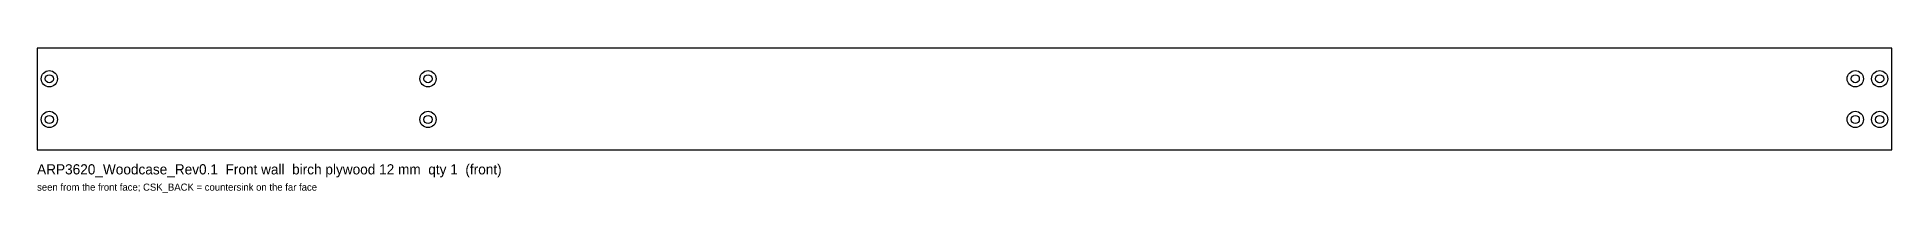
# Model space of a CAD drawing. Header units: millimetres. Extents: x 0 to 911, y -21 to 50.
import ezdxf

# ---------------------------------------------------------------- set-up
doc = ezdxf.new("R2010")
doc.units = ezdxf.units.MM
for name, color, linetype in [('CSK_FRONT', 3, 'CONTINUOUS'), ('DRILL', 5, 'CONTINUOUS'), ('NOTE', 8, 'CONTINUOUS'), ('OUTLINE', 7, 'CONTINUOUS')]:
    doc.layers.add(name, color=color, linetype=linetype)

msp = doc.modelspace()

# ---------------------------------------------------------------- linework, layer by layer
at = {"layer": 'CSK_FRONT'}
for centre in [(6, 35), (192, 35), (893, 35), (905, 35), (6, 15), (192, 15), (893, 15), (905, 15)]:
    msp.add_circle(centre, 4, dxfattribs=at)
at = {"layer": 'DRILL'}
for centre in [(6, 35), (192, 35), (893, 35), (905, 35), (6, 15), (192, 15), (893, 15), (905, 15)]:
    msp.add_circle(centre, 2, dxfattribs=at)
at = {"layer": 'OUTLINE'}
for p, q in [((911, 50), (0, 50)), ((0, 50), (0, 0)), ((911, 0), (911, 50)), ((0, 0), (911, 0))]:
    msp.add_line(p, q, dxfattribs=at)

# ---------------------------------------------------------------- texts
at = {"layer": 'NOTE'}
for s, height, p in [('ARP3620_Woodcase_Rev0.1  Front wall  birch plywood 12 mm  qty 1  (front)', 5, (0, -12)), ('seen from the front face; CSK_BACK = countersink on the far face', 3.5, (0, -20))]:
    msp.add_text(s, height=height, dxfattribs=at).set_placement(p)

doc.saveas('drawing.dxf')
